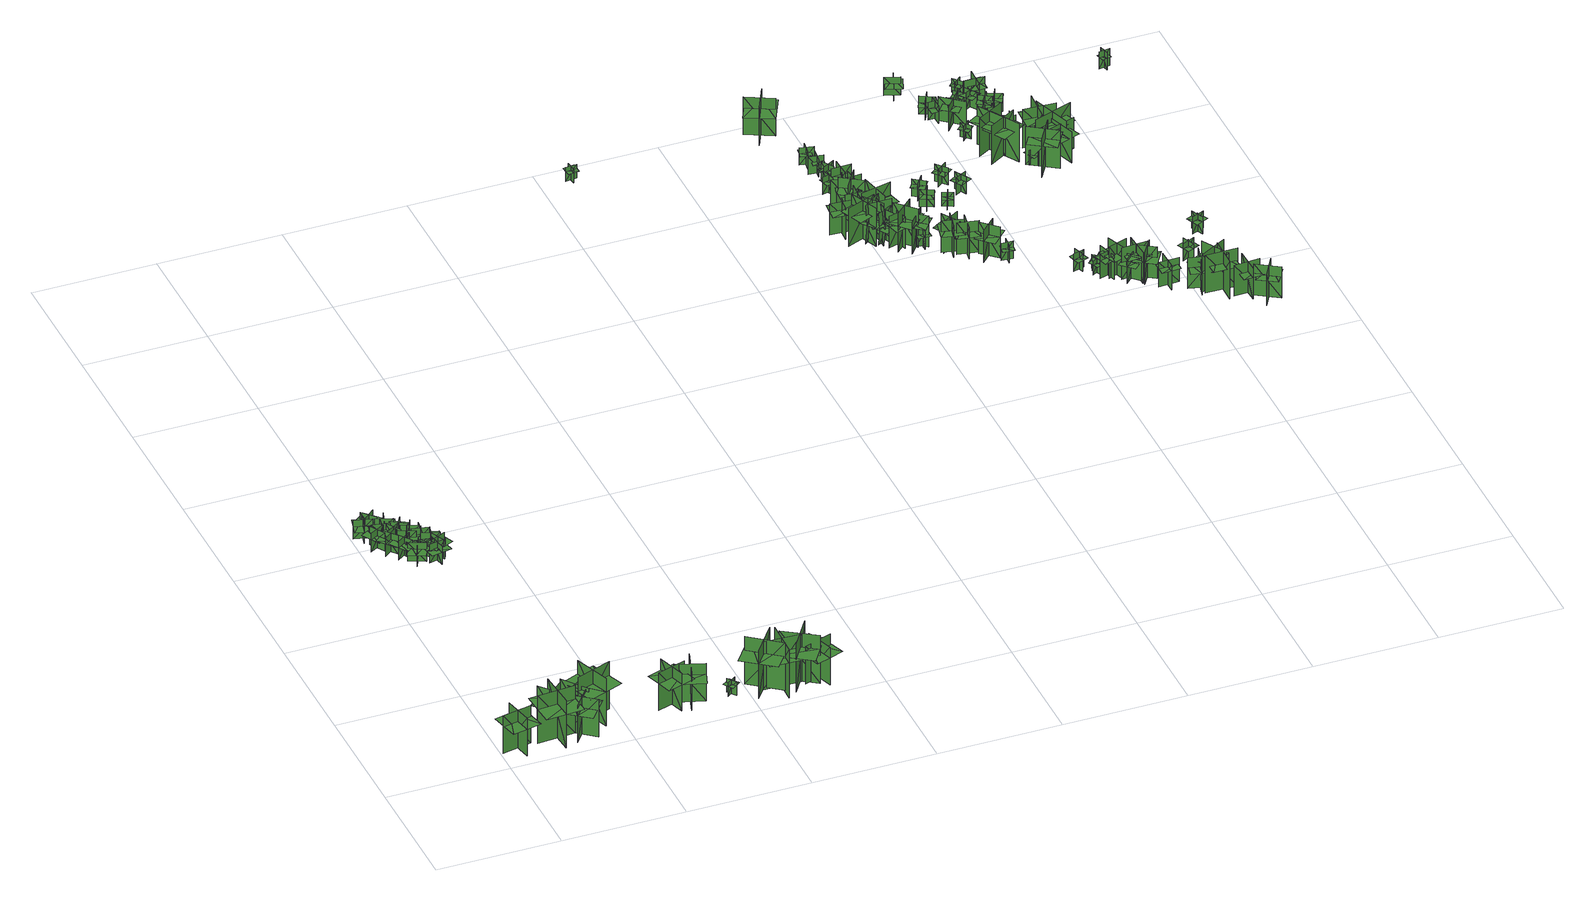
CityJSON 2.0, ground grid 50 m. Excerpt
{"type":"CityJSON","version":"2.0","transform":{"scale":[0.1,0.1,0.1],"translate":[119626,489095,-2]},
"CityObjects":{
"tree1":{"type":"SolitaryVegetationObject","geometry":[{"type":"MultiSurface","lod":"1","boundaries":[[[0,1,2]],[[0,2,3]],[[4,5,6]],[[4,6,7]],[[8,9,10]],[[8,10,11]],[[8,11,12]],[[8,12,13]]]}]},
"tree2":{"type":"SolitaryVegetationObject","geometry":[{"type":"MultiSurface","lod":"1","boundaries":[[[14,15,16]],[[14,16,17]],[[18,19,20]],[[18,20,21]],[[22,23,24]],[[22,24,25]],[[22,25,26]],[[22,26,27]]]}]},
"tree3":{"type":"SolitaryVegetationObject","geometry":[{"type":"MultiSurface","lod":"1","boundaries":[[[28,29,30]],[[28,30,31]],[[32,33,34]],[[32,34,35]],[[36,37,38]],[[36,38,39]],[[36,39,40]],[[36,40,41]]]}]},
"tree4":{"type":"SolitaryVegetationObject","geometry":[{"type":"MultiSurface","lod":"1","boundaries":[[[42,43,44]],[[42,44,45]],[[46,47,48]],[[46,48,49]],[[50,51,52]],[[50,52,53]],[[50,53,54]],[[50,54,55]]]}]},
"tree5":{"type":"SolitaryVegetationObject","geometry":[{"type":"MultiSurface","lod":"1","boundaries":[[[56,57,58]],[[56,58,59]],[[60,61,62]],[[60,62,63]],[[64,65,66]],[[64,66,67]],[[64,67,68]],[[64,68,69]]]}]},
"tree6":{"type":"SolitaryVegetationObject","geometry":[{"type":"MultiSurface","lod":"1","boundaries":[[[70,71,72]],[[70,72,73]],[[74,75,76]],[[74,76,77]],[[78,79,80]],[[78,80,81]],[[78,81,82]],[[78,82,83]]]}]},
"tree7":{"type":"SolitaryVegetationObject","geometry":[{"type":"MultiSurface","lod":"1","boundaries":[[[84,85,86]],[[84,86,87]],[[88,89,90]],[[88,90,91]],[[92,93,94]],[[92,94,95]],[[92,95,96]],[[92,96,97]]]}]},
"tree8":{"type":"SolitaryVegetationObject","geometry":[{"type":"MultiSurface","lod":"1","boundaries":[[[98,99,100]],[[98,100,101]],[[102,103,104]],[[102,104,105]],[[106,107,108]],[[106,108,109]],[[106,109,110]],[[106,110,111]]]}]},
"tree9":{"type":"SolitaryVegetationObject","geometry":[{"type":"MultiSurface","lod":"1","boundaries":[[[112,113,114]],[[112,114,115]],[[116,117,118]],[[116,118,119]],[[120,121,122]],[[120,122,123]],[[120,123,124]],[[120,124,125]]]}]},
"tree10":{"type":"SolitaryVegetationObject","geometry":[{"type":"MultiSurface","lod":"1","boundaries":[[[126,127,128]],[[126,128,129]],[[130,131,132]],[[130,132,133]],[[134,135,136]],[[134,136,137]],[[134,137,138]],[[134,138,139]]]}]},
"tree11":{"type":"SolitaryVegetationObject","geometry":[{"type":"MultiSurface","lod":"1","boundaries":[[[140,141,142]],[[140,142,143]],[[144,145,146]],[[144,146,147]],[[148,149,150]],[[148,150,151]],[[148,151,152]],[[148,152,153]]]}]},
"tree12":{"type":"SolitaryVegetationObject","geometry":[{"type":"MultiSurface","lod":"1","boundaries":[[[154,155,156]],[[154,156,157]],[[158,159,160]],[[158,160,161]],[[162,163,164]],[[162,164,165]],[[162,165,166]],[[162,166,167]]]}]},
"tree13":{"type":"SolitaryVegetationObject","geometry":[{"type":"MultiSurface","lod":"1","boundaries":[[[168,169,170]],[[168,170,171]],[[172,173,174]],[[172,174,175]],[[176,177,178]],[[176,178,179]],[[176,179,180]],[[176,180,181]]]}]},
"tree14":{"type":"SolitaryVegetationObject","geometry":[{"type":"MultiSurface","lod":"1","boundaries":[[[182,183,184]],[[182,184,185]],[[186,187,188]],[[186,188,189]],[[190,191,192]],[[190,192,193]],[[190,193,194]],[[190,194,195]]]}]},
"tree15":{"type":"SolitaryVegetationObject","geometry":[{"type":"MultiSurface","lod":"1","boundaries":[[[196,197,198]],[[196,198,199]],[[200,201,202]],[[200,202,203]],[[204,205,206]],[[204,206,207]],[[204,207,208]],[[204,208,209]]]}]},
"tree16":{"type":"SolitaryVegetationObject","geometry":[{"type":"MultiSurface","lod":"1","boundaries":[[[210,211,212]],[[210,212,213]],[[214,215,216]],[[214,216,217]],[[218,219,220]],[[218,220,221]],[[218,221,222]],[[218,222,223]]]}]},
"tree17":{"type":"SolitaryVegetationObject","geometry":[{"type":"MultiSurface","lod":"1","boundaries":[[[224,225,226]],[[224,226,227]],[[228,229,230]],[[228,230,231]],[[232,233,234]],[[232,234,235]],[[232,235,236]],[[232,236,237]]]}]},
"tree18":{"type":"SolitaryVegetationObject","geometry":[{"type":"MultiSurface","lod":"1","boundaries":[[[238,239,240]],[[238,240,241]],[[242,243,244]],[[242,244,245]],[[246,247,248]],[[246,248,249]],[[246,249,250]],[[246,250,251]]]}]},
"tree19":{"type":"SolitaryVegetationObject","geometry":[{"type":"MultiSurface","lod":"1","boundaries":[[[252,253,254]],[[252,254,255]],[[256,257,258]],[[256,258,259]],[[260,261,262]],[[260,262,263]],[[260,263,264]],[[260,264,265]]]}]},
"tree20":{"type":"SolitaryVegetationObject","geometry":[{"type":"MultiSurface","lod":"1","boundaries":[[[266,267,268]],[[266,268,269]],[[270,271,272]],[[270,272,273]],[[274,275,276]],[[274,276,277]],[[274,277,278]],[[274,278,279]]]}]},
"tree21":{"type":"SolitaryVegetationObject","geometry":[{"type":"MultiSurface","lod":"1","boundaries":[[[280,281,282]],[[280,282,283]],[[284,285,286]],[[284,286,287]],[[288,289,290]],[[288,290,291]],[[288,291,292]],[[288,292,293]]]}]},
"tree22":{"type":"SolitaryVegetationObject","geometry":[{"type":"MultiSurface","lod":"1","boundaries":[[[294,295,296]],[[294,296,297]],[[298,299,300]],[[298,300,301]],[[302,303,304]],[[302,304,305]],[[302,305,306]],[[302,306,307]]]}]},
"tree23":{"type":"SolitaryVegetationObject","geometry":[{"type":"MultiSurface","lod":"1","boundaries":[[[308,309,310]],[[308,310,311]],[[312,313,314]],[[312,314,315]],[[316,317,318]],[[316,318,319]],[[316,319,320]],[[316,320,321]]]}]},
"tree24":{"type":"SolitaryVegetationObject","geometry":[{"type":"MultiSurface","lod":"1","boundaries":[[[322,323,324]],[[322,324,325]],[[326,327,328]],[[326,328,329]],[[330,331,332]],[[330,332,333]],[[330,333,334]],[[330,334,335]]]}]},
"tree25":{"type":"SolitaryVegetationObject","geometry":[{"type":"MultiSurface","lod":"1","boundaries":[[[336,337,338]],[[336,338,339]],[[340,341,342]],[[340,342,343]],[[344,345,346]],[[344,346,347]],[[344,347,348]],[[344,348,349]]]}]},
"tree26":{"type":"SolitaryVegetationObject","geometry":[{"type":"MultiSurface","lod":"1","boundaries":[[[350,351,352]],[[350,352,353]],[[354,355,356]],[[354,356,357]],[[358,359,360]],[[358,360,361]],[[358,361,362]],[[358,362,363]]]}]},
"tree27":{"type":"SolitaryVegetationObject","geometry":[{"type":"MultiSurface","lod":"1","boundaries":[[[364,365,366]],[[364,366,367]],[[368,369,370]],[[368,370,371]],[[372,373,374]],[[372,374,375]],[[372,375,376]],[[372,376,377]]]}]},
"tree28":{"type":"SolitaryVegetationObject","geometry":[{"type":"MultiSurface","lod":"1","boundaries":[[[378,379,380]],[[378,380,381]],[[382,383,384]],[[382,384,385]],[[386,387,388]],[[386,388,389]],[[386,389,390]],[[386,390,391]]]}]},
"tree29":{"type":"SolitaryVegetationObject","geometry":[{"type":"MultiSurface","lod":"1","boundaries":[[[392,393,394]],[[392,394,395]],[[396,397,398]],[[396,398,399]],[[400,401,402]],[[400,402,403]],[[400,403,404]],[[400,404,405]]]}]},
"tree30":{"type":"SolitaryVegetationObject","geometry":[{"type":"MultiSurface","lod":"1","boundaries":[[[406,407,408]],[[406,408,409]],[[410,411,412]],[[410,412,413]],[[414,415,416]],[[414,416,417]],[[414,417,418]],[[414,418,419]]]}]},
"tree31":{"type":"SolitaryVegetationObject","geometry":[{"type":"MultiSurface","lod":"1","boundaries":[[[420,421,422]],[[420,422,423]],[[424,425,426]],[[424,426,427]],[[428,429,430]],[[428,430,431]],[[428,431,432]],[[428,432,433]]]}]},
"tree32":{"type":"SolitaryVegetationObject","geometry":[{"type":"MultiSurface","lod":"1","boundaries":[[[434,435,436]],[[434,436,437]],[[438,439,440]],[[438,440,441]],[[442,443,444]],[[442,444,445]],[[442,446,447]],[[442,447,443]]]}]},
"tree33":{"type":"SolitaryVegetationObject","geometry":[{"type":"MultiSurface","lod":"1","boundaries":[[[448,449,450]],[[448,450,451]],[[452,453,454]],[[452,454,455]],[[456,457,458]],[[456,458,459]],[[456,460,461]],[[456,461,457]]]}]},
"tree34":{"type":"SolitaryVegetationObject","geometry":[{"type":"MultiSurface","lod":"1","boundaries":[[[462,463,464]],[[462,464,465]],[[466,467,468]],[[466,468,469]],[[470,471,472]],[[470,472,473]],[[470,474,475]],[[470,475,471]]]}]},
"tree35":{"type":"SolitaryVegetationObject","geometry":[{"type":"MultiSurface","lod":"1","boundaries":[[[476,477,478]],[[476,478,479]],[[480,481,482]],[[480,482,483]],[[484,485,481]],[[484,481,480]],[[486,487,477]],[[486,477,476]],[[476,477,488]],[[476,488,489]],[[476,490,491]],[[476,491,477]]]}]},
"tree36":{"type":"SolitaryVegetationObject","geometry":[{"type":"MultiSurface","lod":"1","boundaries":[[[492,493,494]],[[492,494,495]],[[496,497,498]],[[496,498,499]],[[500,501,497]],[[500,497,496]],[[502,503,493]],[[502,493,492]],[[492,493,504]],[[492,504,505]],[[492,506,507]],[[492,507,493]]]}]},
"tree37":{"type":"SolitaryVegetationObject","geometry":[{"type":"MultiSurface","lod":"1","boundaries":[[[508,509,510]],[[508,510,511]],[[512,513,514]],[[512,514,515]],[[516,517,513]],[[516,513,512]],[[518,519,509]],[[518,509,508]],[[508,509,520]],[[508,520,521]],[[508,522,523]],[[508,523,509]]]}]},
"tree38":{"type":"SolitaryVegetationObject","geometry":[{"type":"MultiSurface","lod":"1","boundaries":[[[524,525,526]],[[524,526,527]],[[528,529,530]],[[528,530,531]],[[532,533,534]],[[532,534,535]],[[532,535,536]],[[532,536,537]]]}]},
"tree39":{"type":"SolitaryVegetationObject","geometry":[{"type":"MultiSurface","lod":"1","boundaries":[[[538,539,540]],[[538,540,541]],[[542,543,544]],[[542,544,545]],[[546,547,548]],[[546,548,549]],[[546,550,551]],[[546,551,547]]]}]},
"tree40":{"type":"SolitaryVegetationObject","geometry":[{"type":"MultiSurface","lod":"1","boundaries":[[[552,553,554]],[[552,554,555]],[[556,557,558]],[[556,558,559]],[[560,561,562]],[[560,562,563]],[[560,563,564]],[[560,564,565]]]}]},
"tree41":{"type":"SolitaryVegetationObject","geometry":[{"type":"MultiSurface","lod":"1","boundaries":[[[566,567,568]],[[566,568,569]],[[570,571,572]],[[570,572,573]],[[574,575,576]],[[574,576,577]],[[574,577,578]],[[574,578,579]]]}]},
"tree42":{"type":"SolitaryVegetationObject","geometry":[{"type":"MultiSurface","lod":"1","boundaries":[[[580,581,582]],[[580,582,583]],[[584,585,586]],[[584,586,587]],[[588,589,590]],[[588,590,591]],[[588,591,592]],[[588,592,593]]]}]},
"tree43":{"type":"SolitaryVegetationObject","geometry":[{"type":"MultiSurface","lod":"1","boundaries":[[[594,595,596]],[[594,596,597]],[[598,599,600]],[[598,600,601]],[[602,603,604]],[[602,604,605]],[[602,606,607]],[[602,607,603]]]}]},
"tree44":{"type":"SolitaryVegetationObject","geometry":[{"type":"MultiSurface","lod":"1","boundaries":[[[608,609,610]],[[608,610,611]],[[612,613,614]],[[612,614,615]],[[616,617,618]],[[616,618,619]],[[616,617,620]],[[616,620,621]]]}]},
"tree45":{"type":"SolitaryVegetationObject","geometry":[{"type":"MultiSurface","lod":"1","boundaries":[[[622,623,624]],[[622,624,625]],[[626,627,628]],[[626,628,629]],[[630,631,632]],[[630,632,633]],[[630,634,635]],[[630,635,631]]]}]},
"tree46":{"type":"SolitaryVegetationObject","geometry":[{"type":"MultiSurface","lod":"1","boundaries":[[[636,637,638]],[[636,638,639]],[[640,641,642]],[[640,642,643]],[[644,645,646]],[[644,646,647]],[[644,647,648]],[[644,648,649]]]}]},
"tree47":{"type":"SolitaryVegetationObject","geometry":[{"type":"MultiSurface","lod":"1","boundaries":[[[650,651,652]],[[650,652,653]],[[654,655,656]],[[654,656,657]],[[658,659,660]],[[658,660,661]],[[658,662,663]],[[658,663,659]]]}]},
"tree48":{"type":"SolitaryVegetationObject","geometry":[{"type":"MultiSurface","lod":"1","boundaries":[[[664,665,666]],[[664,666,667]],[[668,669,670]],[[668,670,671]],[[672,673,674]],[[672,674,675]],[[672,675,676]],[[672,676,677]]]}]},
"tree49":{"type":"SolitaryVegetationObject","geometry":[{"type":"MultiSurface","lod":"1","boundaries":[[[678,679,680]],[[678,680,681]],[[682,683,684]],[[682,684,685]],[[686,687,688]],[[686,688,689]],[[686,689,690]],[[686,690,691]]]}]},
"tree50":{"type":"SolitaryVegetationObject","geometry":[{"type":"MultiSurface","lod":"1","boundaries":[[[692,693,694]],[[692,694,695]],[[696,697,698]],[[696,698,699]],[[700,701,702]],[[700,702,703]],[[700,703,704]],[[700,704,705]]]}]},
"tree51":{"type":"SolitaryVegetationObject","geometry":[{"type":"MultiSurface","lod":"1","boundaries":[[[706,707,708]],[[706,708,709]],[[710,711,712]],[[710,712,713]],[[714,715,716]],[[714,716,717]],[[714,717,718]],[[714,718,719]]]}]},
"tree52":{"type":"SolitaryVegetationObject","geometry":[{"type":"MultiSurface","lod":"1","boundaries":[[[720,721,722]],[[720,722,723]],[[724,725,726]],[[724,726,727]],[[728,729,730]],[[728,730,731]],[[728,731,732]],[[728,732,733]]]}]},
"tree53":{"type":"SolitaryVegetationObject","geometry":[{"type":"MultiSurface","lod":"1","boundaries":[[[734,735,736]],[[734,736,737]],[[738,739,740]],[[738,740,741]],[[742,743,744]],[[742,744,745]],[[742,746,747]],[[742,747,743]]]}]},
"tree54":{"type":"SolitaryVegetationObject","geometry":[{"type":"MultiSurface","lod":"1","boundaries":[[[748,749,750]],[[748,750,751]],[[752,753,754]],[[752,754,755]],[[756,757,758]],[[756,758,759]],[[756,759,760]],[[756,760,761]]]}]},
"tree55":{"type":"SolitaryVegetationObject","geometry":[{"type":"MultiSurface","lod":"1","boundaries":[[[762,763,764]],[[762,764,765]],[[766,767,768]],[[766,768,769]],[[770,771,772]],[[770,772,773]],[[770,773,774]],[[770,774,775]]]}]},
"tree56":{"type":"SolitaryVegetationObject","geometry":[{"type":"MultiSurface","lod":"1","boundaries":[[[776,777,778]],[[776,778,779]],[[780,781,782]],[[780,782,783]],[[784,785,786]],[[784,786,787]],[[784,788,789]],[[784,789,785]]]}]},
"tree57":{"type":"SolitaryVegetationObject","geometry":[{"type":"MultiSurface","lod":"1","boundaries":[[[790,791,792]],[[790,792,793]],[[794,795,796]],[[794,796,797]],[[798,799,800]],[[798,800,801]],[[798,802,803]],[[798,803,799]]]}]},
"tree58":{"type":"SolitaryVegetationObject","geometry":[{"type":"MultiSurface","lod":"1","boundaries":[[[804,805,806]],[[804,806,807]],[[808,809,810]],[[808,810,811]],[[812,813,814]],[[812,814,815]],[[812,816,817]],[[812,817,813]]]}]},
"tree59":{"type":"SolitaryVegetationObject","geometry":[{"type":"MultiSurface","lod":"1","boundaries":[[[818,819,820]],[[818,820,821]],[[822,823,824]],[[822,824,825]],[[826,827,828]],[[826,828,829]],[[826,830,831]],[[826,831,827]]]}]},
"tree60":{"type":"SolitaryVegetationObject","geometry":[{"type":"MultiSurface","lod":"1","boundaries":[[[832,833,834]],[[832,834,835]],[[836,837,838]],[[836,838,839]],[[840,841,842]],[[840,842,843]],[[840,843,844]],[[840,844,845]]]}]},
"tree61":{"type":"SolitaryVegetationObject","geometry":[{"type":"MultiSurface","lod":"1","boundaries":[[[846,847,848]],[[846,848,849]],[[850,851,852]],[[850,852,853]],[[854,855,856]],[[854,856,857]],[[854,858,859]],[[854,859,855]]]}]},
"tree62":{"type":"SolitaryVegetationObject","geometry":[{"type":"MultiSurface","lod":"1","boundaries":[[[860,861,862]],[[860,862,863]],[[864,865,866]],[[864,866,867]],[[868,869,870]],[[868,870,871]],[[868,871,872]],[[868,872,873]]]}]},
"tree63":{"type":"SolitaryVegetationObject","geometry":[{"type":"MultiSurface","lod":"1","boundaries":[[[874,875,876]],[[874,876,877]],[[878,879,880]],[[878,880,881]],[[882,883,884]],[[882,884,885]],[[882,885,886]],[[882,886,887]]]}]},
"tree64":{"type":"SolitaryVegetationObject","geometry":[{"type":"MultiSurface","lod":"1","boundaries":[[[888,889,890]],[[888,890,891]],[[892,893,894]],[[892,894,895]],[[896,897,898]],[[896,898,899]],[[896,899,900]],[[896,900,901]]]}]},
"tree65":{"type":"SolitaryVegetationObject","geometry":[{"type":"MultiSurface","lod":"1","boundaries":[[[902,903,904]],[[902,904,905]],[[906,907,908]],[[906,908,909]],[[910,911,912]],[[910,912,913]],[[910,913,914]],[[910,914,915]]]}]},
"tree66":{"type":"SolitaryVegetationObject","geometry":[{"type":"MultiSurface","lod":"1","boundaries":[[[916,917,918]],[[916,918,919]],[[920,921,922]],[[920,922,923]],[[924,925,926]],[[924,926,927]],[[924,928,929]],[[924,929,925]]]}]},
"tree67":{"type":"SolitaryVegetationObject","geometry":[{"type":"MultiSurface","lod":"1","boundaries":[[[930,931,932]],[[930,932,933]],[[934,935,936]],[[934,936,937]],[[938,939,940]],[[938,940,941]],[[938,941,942]],[[938,942,943]]]}]},
"tree68":{"type":"SolitaryVegetationObject","geometry":[{"type":"MultiSurface","lod":"1","boundaries":[[[944,945,946]],[[944,946,947]],[[948,949,950]],[[948,950,951]],[[952,953,954]],[[952,954,955]],[[952,955,956]],[[952,956,957]]]}]},
"tree69":{"type":"SolitaryVegetationObject","geometry":[{"type":"MultiSurface","lod":"1","boundaries":[[[958,959,960]],[[958,960,961]],[[962,963,964]],[[962,964,965]],[[966,967,968]],[[966,968,969]],[[966,970,971]],[[966,971,967]]]}]},
"tree70":{"type":"SolitaryVegetationObject","geometry":[{"type":"MultiSurface","lod":"1","boundaries":[[[972,973,974]],[[972,974,975]],[[976,977,978]],[[976,978,979]],[[980,981,982]],[[980,982,983]],[[980,984,985]],[[980,985,981]]]}]},
"tree71":{"type":"SolitaryVegetationObject","geometry":[{"type":"MultiSurface","lod":"1","boundaries":[[[986,987,988]],[[986,988,989]],[[990,991,992]],[[990,992,993]],[[994,995,996]],[[994,996,997]],[[994,997,998]],[[994,998,999]]]}]},
"tree72":{"type":"SolitaryVegetationObject","geometry":[{"type":"MultiSurface","lod":"1","boundaries":[[[1000,1001,1002]],[[1000,1002,1003]],[[1004,1005,1006]],[[1004,1006,1007]],[[1008,1009,1010]],[[1008,1010,1011]],[[1008,1012,1013]],[[1008,1013,1009]]]}]},
"tree73":{"type":"SolitaryVegetationObject","geometry":[{"type":"MultiSurface","lod":"1","boundaries":[[[1014,1015,1016]],[[1014,1016,1017]],[[1018,1019,1020]],[[1018,1020,1021]],[[1022,1023,1024]],[[1022,1024,1025]],[[1022,1025,1026]],[[1022,1026,1027]]]}]},
"tree74":{"type":"SolitaryVegetationObject","geometry":[{"type":"MultiSurface","lod":"1","boundaries":[[[1028,1029,1030]],[[1028,1030,1031]],[[1032,1033,1034]],[[1032,1034,1035]],[[1036,1037,1038]],[[1036,1038,1039]],[[1036,1040,1041]],[[1036,1041,1037]]]}]},
"tree75":{"type":"SolitaryVegetationObject","geometry":[{"type":"MultiSurface","lod":"1","boundaries":[[[1042,1043,1044]],[[1042,1044,1045]],[[1046,1047,1048]],[[1046,1048,1049]],[[1050,1051,1052]],[[1050,1052,1053]],[[1050,1053,1054]],[[1050,1054,1055]]]}]},
"tree76":{"type":"SolitaryVegetationObject","geometry":[{"type":"MultiSurface","lod":"1","boundaries":[[[1056,1057,1058]],[[1056,1058,1059]],[[1060,1061,1062]],[[1060,1062,1063]],[[1064,1065,1066]],[[1064,1066,1067]],[[1064,1067,1068]],[[1064,1068,1069]]]}]},
"tree77":{"type":"SolitaryVegetationObject","geometry":[{"type":"MultiSurface","lod":"1","boundaries":[[[1070,1071,1072]],[[1070,1072,1073]],[[1074,1075,1076]],[[1074,1076,1077]],[[1078,1079,1080]],[[1078,1080,1081]],[[1078,1081,1082]],[[1078,1082,1083]]]}]},
"tree78":{"type":"SolitaryVegetationObject","geometry":[{"type":"MultiSurface","lod":"1","boundaries":[[[1084,1085,1086]],[[1084,1086,1087]],[[1088,1089,1090]],[[1088,1090,1091]],[[1092,1093,1094]],[[1092,1094,1095]],[[1092,1096,1097]],[[1092,1097,1093]]]}]},
"tree79":{"type":"SolitaryVegetationObject","geometry":[{"type":"MultiSurface","lod":"1","boundaries":[[[1098,1099,1100]],[[1098,1100,1101]],[[1102,1103,1104]],[[1102,1104,1105]],[[1106,1107,1108]],[[1106,1108,1109]],[[1106,1109,1110]],[[1106,1110,1111]]]}]},
"tree80":{"type":"SolitaryVegetationObject","geometry":[{"type":"MultiSurface","lod":"1","boundaries":[[[1112,1113,1114]],[[1112,1114,1115]],[[1116,1117,1118]],[[1116,1118,1119]],[[1120,1121,1122]],[[1120,1122,1123]],[[1120,1123,1124]],[[1120,1124,1125]]]}]},
"tree81":{"type":"SolitaryVegetationObject","geometry":[{"type":"MultiSurface","lod":"1","boundaries":[[[1126,1127,1128]],[[1126,1128,1129]],[[1130,1131,1132]],[[1130,1132,1133]],[[1134,1135,1136]],[[1134,1136,1137]],[[1134,1138,1139]],[[1134,1139,1135]]]}]},
"tree82":{"type":"SolitaryVegetationObject","geometry":[{"type":"MultiSurface","lod":"1","boundaries":[[[1140,1141,1142]],[[1140,1142,1143]],[[1144,1145,1146]],[[1144,1146,1147]],[[1148,1149,1150]],[[1148,1150,1151]],[[1148,1152,1153]],[[1148,1153,1149]]]}]},
"tree83":{"type":"SolitaryVegetationObject","geometry":[{"type":"MultiSurface","lod":"1","boundaries":[[[1154,1155,1156]],[[1154,1156,1157]],[[1158,1159,1160]],[[1158,1160,1161]],[[1162,1163,1164]],[[1162,1164,1165]],[[1162,1165,1166]],[[1162,1166,1167]]]}]},
"tree84":{"type":"SolitaryVegetationObject","geometry":[{"type":"MultiSurface","lod":"1","boundaries":[[[1168,1169,1170]],[[1168,1170,1171]],[[1172,1173,1174]],[[1172,1174,1175]],[[1176,1177,1178]],[[1176,1178,1179]],[[1176,1179,1180]],[[1176,1180,1181]]]}]},
"tree85":{"type":"SolitaryVegetationObject","geometry":[{"type":"MultiSurface","lod":"1","boundaries":[[[1182,1183,1184]],[[1182,1184,1185]],[[1186,1187,1188]],[[1186,1188,1189]],[[1190,1191,1192]],[[1190,1192,1193]],[[1190,1193,1194]],[[1190,1194,1195]]]}]},
"tree86":{"type":"SolitaryVegetationObject","geometry":[{"type":"MultiSurface","lod":"1","boundaries":[[[1196,1197,1198]],[[1196,1198,1199]],[[1200,1201,1202]],[[1200,1202,1203]],[[1204,1205,1206]],[[1204,1206,1207]],[[1204,1207,1208]],[[1204,1208,1209]]]}]},
"tree87":{"type":"SolitaryVegetationObject","geometry":[{"type":"MultiSurface","lod":"1","boundaries":[[[1210,1211,1212]],[[1210,1212,1213]],[[1214,1215,1216]],[[1214,1216,1217]],[[1218,1219,1220]],[[1218,1220,1221]],[[1218,1222,1223]],[[1218,1223,1219]]]}]},
"tree88":{"type":"SolitaryVegetationObject","geometry":[{"type":"MultiSurface","lod":"1","boundaries":[[[1224,1225,1226]],[[1224,1226,1227]],[[1228,1229,1230]],[[1228,1230,1231]],[[1232,1233,1234]],[[1232,1234,1235]],[[1232,1235,1236]],[[1232,1236,1237]]]}]},
"tree89":{"type":"SolitaryVegetationObject","geometry":[{"type":"MultiSurface","lod":"1","boundaries":[[[1238,1239,1240]],[[1238,1240,1241]],[[1242,1243,1244]],[[1242,1244,1245]],[[1246,1247,1248]],[[1246,1248,1249]],[[1246,1249,1250]],[[1246,1250,1251]]]}]},
"tree90":{"type":"SolitaryVegetationObject","geometry":[{"type":"MultiSurface","lod":"1","boundaries":[[[1252,1253,1254]],[[1252,1254,1255]],[[1256,1257,1258]],[[1256,1258,1259]],[[1260,1261,1262]],[[1260,1262,1263]],[[1260,1263,1264]],[[1260,1264,1265]]]}]},
"tree91":{"type":"SolitaryVegetationObject","geometry":[{"type":"MultiSurface","lod":"1","boundaries":[[[1266,1267,1268]],[[1266,1268,1269]],[[1270,1271,1272]],[[1270,1272,1273]],[[1274,1275,1276]],[[1274,1276,1277]],[[1274,1277,1278]],[[1274,1278,1279]]]}]},
"tree92":{"type":"SolitaryVegetationObject","geometry":[{"type":"MultiSurface","lod":"1","boundaries":[[[1280,1281,1282]],[[1280,1282,1283]],[[1284,1285,1286]],[[1284,1286,1287]],[[1288,1289,1290]],[[1288,1290,1291]],[[1288,1291,1292]],[[1288,1292,1293]]]}]},
"tree93":{"type":"SolitaryVegetationObject","geometry":[{"type":"MultiSurface","lod":"1","boundaries":[[[1294,1295,1296]],[[1294,1296,1297]],[[1298,1299,1300]],[[1298,1300,1301]],[[1302,1303,1304]],[[1302,1304,1305]],[[1302,1305,1306]],[[1302,1306,1307]]]}]},
"tree94":{"type":"SolitaryVegetationObject","geometry":[{"type":"MultiSurface","lod":"1","boundaries":[[[1308,1309,1310]],[[1308,1310,1311]],[[1312,1313,1314]],[[1312,1314,1315]],[[1316,1317,1318]],[[1316,1318,1319]],[[1316,1319,1320]],[[1316,1320,1321]]]}]},
"tree95":{"type":"SolitaryVegetationObject","geometry":[{"type":"MultiSurface","lod":"1","boundaries":[[[1322,1323,1324]],[[1322,1324,1325]],[[1326,1327,1328]],[[1326,1328,1329]],[[1330,1331,1332]],[[1330,1332,1333]],[[1330,1334,1335]],[[1330,1335,1331]]]}]},
"tree96":{"type":"SolitaryVegetationObject","geometry":[{"type":"MultiSurface","lod":"1","boundaries":[[[1336,1337,1338]],[[1336,1338,1339]],[[1340,1341,1342]],[[1340,1342,1343]],[[1344,1345,1346]],[[1344,1346,1347]],[[1344,1347,1348]],[[1344,1348,1349]]]}]},
"tree97":{"type":"SolitaryVegetationObject","geometry":[{"type":"MultiSurface","lod":"1","boundaries":[[[1350,1351,1352]],[[1350,1352,1353]],[[1354,1355,1356]],[[1354,1356,1357]],[[1358,1359,1360]],[[1358,1360,1361]],[[1358,1361,1362]],[[1358,1362,1363]]]}]},
"tree98":{"type":"SolitaryVegetationObject","geometry":[{"type":"MultiSurface","lod":"1","boundaries":[[[1364,1365,1366]],[[1364,1366,1367]],[[1368,1369,1370]],[[1368,1370,1371]],[[1372,1373,1374]],[[1372,1374,1375]],[[1372,1376,1377]],[[1372,1377,1373]]]}]},
"tree99":{"type":"SolitaryVegetationObject","geometry":[{"type":"MultiSurface","lod":"1","boundaries":[[[1378,1379,1380]],[[1378,1380,1381]],[[1382,1383,1384]],[[1382,1384,1385]],[[1386,1387,1388]],[[1386,1388,1389]],[[1386,1389,1390]],[[1386,1390,1391]]]}]},
"tree100":{"type":"SolitaryVegetationObject","geometry":[{"type":"MultiSurface","lod":"1","boundaries":[[[1392,1393,1394]],[[1392,1394,1395]],[[1396,1397,1398]],[[1396,1398,1399]],[[1400,1401,1402]],[[1400,1402,1403]],[[1400,1403,1404]],[[1400,1404,1405]]]}]},
"tree101":{"type":"SolitaryVegetationObject","geometry":[{"type":"MultiSurface","lod":"1","boundaries":[[[1406,1407,1408]],[[1406,1408,1409]],[[1410,1411,1412]],[[1410,1412,1413]],[[1414,1415,1416]],[[1414,1416,1417]],[[1414,1417,1418]],[[1414,1418,1419]]]}]},
"tree102":{"type":"SolitaryVegetationObject","geometry":[{"type":"MultiSurface","lod":"1","boundaries":[[[1420,1421,1422]],[[1420,1422,1423]],[[1424,1425,1426]],[[1424,1426,1427]],[[1428,1429,1430]],[[1428,1430,1431]],[[1428,1431,1432]],[[1428,1432,1433]]]}]},
"tree103":{"type":"SolitaryVegetationObject","geometry":[{"type":"MultiSurface","lod":"1","boundaries":[[[1434,1435,1436]],[[1434,1436,1437]],[[1438,1439,1440]],[[1438,1440,1441]],[[1442,1443,1444]],[[1442,1444,1445]],[[1442,1445,1446]],[[1442,1446,1447]]]}]}
},
"vertices":[
[130,123,4],[11,98,4],[11,98,173],[130,123,173],[62,168,4],[87,49,4],[87,49,173],[62,168,173],[62,168,125],[2,155,125],[28,36,125],[87,49,125],[147,62,125],[122,181,125],
[239,42,5],[228,196,5],[228,196,220],[239,42,220],[307,120,5],[152,108,5],[152,108,220],[307,120,220],[307,120,160],[301,197,160],[147,185,160],[152,108,160],[158,31,160],[313,43,160],
[277,128,13],[196,219,13],[196,219,182],[277,128,182],[282,209,13],[191,128,13],[191,128,182],[282,209,182],[282,209,134],[242,255,134],[151,174,134],[191,128,134],[232,83,134],[323,164,134],
[282,138,5],[378,63,5],[378,63,174],[282,138,174],[291,58,5],[367,153,5],[367,153,174],[291,58,174],[291,58,126],[339,20,126],[414,115,126],[367,153,126],[319,191,126],[243,96,126],
[284,139,16],[380,214,16],[380,214,185],[284,139,185],[365,129,16],[289,224,16],[289,224,185],[365,129,185],[365,129,138],[413,167,138],[337,262,138],[289,224,138],[241,186,138],[317,91,138],
[331,149,14],[476,203,14],[476,203,230],[331,149,230],[425,105,14],[370,250,14],[370,250,230],[425,105,230],[425,105,169],[497,133,169],[443,278,169],[370,250,169],[298,223,169],[352,78,169],
[14,1588,2],[14,1588,85],[83,1570,85],[83,1570,2],[56,1612,2],[56,1612,85],[39,1545,85],[39,1545,2],[58,1622,58],[24,1631,58],[2,1548,58],[37,1539,58],[72,1530,58],[93,1613,58],
[43,1484,3],[43,1484,86],[105,1520,86],[105,1520,3],[56,1530,3],[56,1530,86],[91,1471,86],[91,1471,3],[51,1540,59],[20,1522,59],[63,1448,59],[94,1465,59],[125,1483,59],[82,1557,59],
[137,1480,4],[137,1480,87],[81,1435,87],[81,1435,4],[131,1433,4],[131,1433,87],[87,1486,87],[87,1486,4],[138,1424,60],[165,1447,60],[111,1513,60],[84,1491,60],[56,1468,60],[110,1402,60],
[107,1561,4],[107,1561,86],[94,1491,86],[94,1491,4],[133,1521,4],[133,1521,86],[66,1534,86],[66,1534,4],[144,1519,59],[150,1554,59],[66,1570,59],[60,1535,59],[53,1500,59],[137,1484,59],
[105,1625,3],[105,1625,86],[53,1576,86],[53,1576,3],[102,1577,3],[102,1577,86],[56,1627,86],[56,1627,3],[109,1569,59],[136,1593,59],[78,1656,59],[51,1632,59],[25,1608,59],[83,1545,59],
[117,1396,5],[117,1396,88],[176,1436,88],[176,1436,5],[127,1443,5],[127,1443,88],[166,1386,88],[166,1386,5],[121,1452,61],[92,1432,61],[140,1361,61],[169,1381,61],[199,1401,61],[151,1472,61],
[164,1513,4],[164,1513,87],[105,1474,87],[105,1474,4],[153,1466,4],[153,1466,87],[116,1524,87],[116,1524,4],[159,1457,60],[189,1476,60],[143,1548,60],[113,1529,60],[83,1510,60],[129,1438,60],
[110,1523,3],[110,1523,86],[134,1590,86],[134,1590,3],[90,1567,3],[90,1567,86],[155,1544,86],[155,1544,3],[80,1571,59],[68,1537,59],[148,1508,59],[160,1542,59],[173,1575,59],[92,1604,59],
[210,1349,4],[210,1349,87],[146,1380,87],[146,1380,4],[165,1334,4],[165,1334,87],[194,1396,87],[194,1396,4],[160,1325,60],[192,1309,60],[229,1386,60],[197,1402,60],[165,1417,60],[128,1340,60],
[138,1462,5],[138,1462,88],[203,1434,88],[203,1434,5],[183,1479,5],[183,1479,88],[156,1416,88],[156,1416,5],[187,1489,61],[154,1503,61],[120,1424,61],[153,1410,61],[186,1396,61],[220,1475,61],
[133,1531,4],[133,1531,87],[194,1494,87],[194,1494,4],[180,1542,4],[180,1542,87],[144,1483,87],[144,1483,4],[185,1551,60],[155,1569,60],[111,1496,60],[141,1477,60],[172,1459,60],[216,1532,60],
[178,1446,5],[178,1446,88],[207,1511,88],[207,1511,5],[162,1491,5],[162,1491,88],[225,1463,88],[225,1463,5],[152,1495,61],[138,1462,61],[216,1428,61],[230,1461,61],[245,1493,61],[166,1528,61],
[207,1404,7],[207,1404,69],[237,1360,69],[237,1360,7],[242,1397,7],[242,1397,69],[200,1368,69],[200,1368,7],[249,1401,49],[234,1423,49],[181,1387,49],[196,1365,49],[211,1343,49],[264,1379,49],
[255,1307,6],[255,1307,88],[242,1377,88],[242,1377,6],[216,1335,6],[216,1335,88],[283,1348,88],[283,1348,6],[205,1333,61],[212,1298,61],[296,1314,61],[289,1349,61],[283,1384,61],[199,1368,61],
[218,1412,6],[218,1412,89],[229,1482,89],[229,1482,6],[190,1452,6],[190,1452,89],[258,1440,89],[258,1440,6],[180,1453,62],[174,1418,62],[258,1404,62],[264,1439,62],[270,1474,62],[186,1489,62],
[213,1415,7],[213,1415,90],[281,1393,90],[281,1393,7],[256,1436,7],[256,1436,90],[236,1371,90],[236,1371,7],[260,1446,63],[226,1457,63],[200,1376,63],[234,1365,63],[268,1354,63],[294,1436,63],
[248,1402,7],[248,1402,90],[277,1337,90],[277,1337,7],[293,1384,7],[293,1384,90],[230,1356,90],[230,1356,7],[302,1388,63],[288,1421,63],[210,1386,63],[224,1353,63],[239,1321,63],[317,1356,63],
[723,96,10],[686,212,10],[686,212,179],[723,96,179],[761,168,10],[645,131,10],[645,131,179],[761,168,179],[761,168,132],[742,226,132],[626,189,132],[645,131,132],[663,73,132],[779,110,132],
[760,91,6],[797,207,6],[797,207,176],[760,91,176],[832,128,6],[717,165,6],[717,165,176],[832,128,176],[832,128,128],[851,186,128],[735,223,128],[717,165,128],[698,107,128],[814,70,128],
[922,149,10],[948,113,10],[948,113,71],[922,149,71],[917,120,10],[953,145,10],[953,145,71],[917,120,71],[917,120,54],[930,102,54],[966,127,54],[953,145,54],[940,163,54],[904,138,54],
[1002,165,13],[1125,71,13],[1125,71,228],[1002,165,228],[1015,62,13],[1109,185,13],[1109,185,228],[1015,62,228],[1015,62,168],[1077,15,168],[1171,138,168],[1109,185,168],[1047,232,168],[953,109,168],
[1129,186,6],[1125,31,6],[1125,31,222],[1129,186,222],[1054,115,6],[1209,111,6],[1209,111,222],[1054,115,222],[1054,115,161],[1052,38,161],[1207,34,161],[1209,111,161],[1211,189,161],[1056,193,161],
[1162,52,9],[1248,181,9],[1248,181,224],[1162,52,224],[1264,72,9],[1135,157,9],[1135,157,224],[1264,72,224],[1264,72,164],[1307,136,164],[1178,222,164],[1135,157,164],[1092,93,164],[1221,7,164],
[1326,123,13],[1211,82,13],[1211,82,182],[1326,123,182],[1253,158,13],[1293,43,13],[1293,43,182],[1253,158,182],[1253,158,135],[1195,138,135],[1236,23,135],[1293,43,135],[1351,64,135],[1310,178,135],
[1608,3416,28],[1613,3372,28],[1613,3372,90],[1608,3416,90],[1590,3394,28],[1634,3398,28],[1634,3398,90],[1590,3394,90],[1590,3394,73],[1592,3372,73],[1636,3376,73],[1634,3398,73],[1631,3420,73],[1587,3416,73],
[2469,2693,35],[2363,2700,35],[2363,2700,175],[2469,2693,175],[2413,2756,35],[2406,2650,35],[2406,2650,175],[2413,2756,175],[2460,2694,139],[2363,2700,139],[2360,2658,139],[2457,2652,139],[2462,2735,139],[2365,2742,139],
[2396,2597,41],[2516,2646,41],[2516,2646,213],[2396,2597,213],[2491,2558,41],[2442,2678,41],[2442,2678,213],[2491,2558,213],[2406,2601,168],[2516,2646,168],[2497,2693,168],[2387,2648,168],[2426,2553,168],[2536,2598,168],
[2474,2636,39],[2461,2682,39],[2461,2682,118],[2474,2636,118],[2491,2668,39],[2446,2655,39],[2446,2655,118],[2491,2668,118],[2491,2668,92],[2446,2655,92],[2453,2630,92],[2498,2643,92],[2484,2693,92],[2438,2680,92],
[2529,2578,126],[2472,2652,126],[2434,2622,126],[2491,2548,126],[2465,2585,126],[2538,2642,126],[2535,2647,212],[2461,2589,212],[2461,2589,40],[2535,2647,40],[2532,2581,40],[2475,2654,40],[2472,2652,212],[2529,2578,212],[2566,2607,126],[2509,2681,126],
[2570,2602,125],[2476,2601,125],[2477,2552,125],[2570,2554,125],[2526,2555,125],[2524,2648,125],[2518,2648,210],[2520,2555,210],[2520,2555,39],[2518,2648,39],[2569,2606,39],[2476,2604,39],[2476,2601,210],[2570,2602,210],[2569,2650,125],[2475,2648,125],
[2556,2548,110],[2518,2614,110],[2484,2594,110],[2522,2528,110],[2505,2561,110],[2571,2599,110],[2569,2603,180],[2503,2565,180],[2503,2565,40],[2569,2603,40],[2559,2549,40],[2521,2616,40],[2518,2614,180],[2556,2548,180],[2590,2567,110],[2552,2633,110],
[2493,2789,27],[2485,2685,27],[2485,2685,166],[2493,2789,166],[2442,2745,27],[2442,2745,166],[2547,2737,166],[2547,2737,27],[2442,2745,122],[2439,2702,122],[2522,2695,122],[2526,2739,122],[2529,2782,122],[2446,2789,122],
[2563,2591,40],[2587,2509,40],[2587,2509,182],[2563,2591,182],[2532,2534,40],[2614,2557,40],[2614,2557,182],[2532,2534,182],[2532,2534,136],[2614,2557,136],[2601,2602,136],[2519,2578,136],[2544,2489,136],[2626,2512,136],
[2460,2859,26],[2548,2802,26],[2548,2802,166],[2460,2859,166],[2474,2793,26],[2474,2793,166],[2531,2881,166],[2531,2881,26],[2474,2793,122],[2511,2770,122],[2556,2840,122],[2520,2863,122],[2483,2887,122],[2438,2817,122],
[2477,2846,27],[2501,2923,27],[2501,2923,135],[2477,2846,135],[2523,2870,27],[2523,2870,135],[2445,2894,135],[2445,2894,27],[2523,2870,101],[2533,2903,101],[2471,2922,101],[2461,2890,101],[2451,2857,101],[2513,2838,101],
[2439,2960,27],[2495,2975,27],[2495,2975,105],[2439,2960,105],[2472,2942,27],[2472,2942,105],[2456,2998,105],[2456,2998,27],[2472,2942,81],[2495,2948,81],[2483,2993,81],[2459,2986,81],[2436,2980,81],[2448,2935,81],
[2489,2762,26],[2553,2779,26],[2553,2779,136],[2489,2762,136],[2533,2737,26],[2516,2801,26],[2516,2801,136],[2533,2737,136],[2533,2737,100],[2516,2801,100],[2481,2792,100],[2498,2728,100],[2568,2746,100],[2552,2810,100],
[2484,2686,28],[2610,2713,28],[2610,2713,200],[2484,2686,200],[2558,2639,28],[2530,2765,28],[2530,2765,200],[2558,2639,200],[2485,2682,143],[2611,2709,143],[2597,2773,143],[2471,2745,143],[2622,2658,143],[2496,2631,143],
[2553,2497,39],[2629,2570,39],[2629,2570,213],[2553,2497,213],[2633,2496,39],[2561,2571,39],[2561,2571,213],[2633,2496,213],[2633,2496,156],[2561,2571,156],[2520,2532,156],[2592,2457,156],[2674,2535,156],[2602,2611,156],
[2629,2582,33],[2585,2582,33],[2585,2582,95],[2629,2582,95],[2609,2603,33],[2608,2559,33],[2608,2559,95],[2609,2603,95],[2609,2603,78],[2587,2603,78],[2586,2559,78],[2608,2559,78],[2630,2558,78],[2631,2603,78],
[2588,2551,38],[2672,2486,38],[2672,2486,179],[2588,2551,179],[2599,2468,38],[2665,2552,38],[2665,2552,179],[2599,2468,179],[2595,2546,142],[2672,2486,142],[2698,2519,142],[2621,2579,142],[2570,2512,142],[2646,2453,142],
[2421,3378,25],[2312,3431,25],[2312,3431,195],[2421,3378,195],[2395,3455,25],[2342,3345,25],[2342,3345,195],[2395,3455,195],[2395,3455,147],[2340,3481,147],[2287,3371,147],[2342,3345,147],[2397,3319,147],[2450,3428,147],
[2565,2889,27],[2484,2881,27],[2484,2881,135],[2565,2889,135],[2524,2922,27],[2524,2922,135],[2532,2841,135],[2532,2841,27],[2524,2922,101],[2490,2918,101],[2497,2854,101],[2531,2857,101],[2564,2860,101],[2558,2925,101],
[2468,3071,27],[2475,3129,27],[2475,3129,105],[2468,3071,105],[2497,3094,27],[2497,3094,105],[2439,3101,105],[2439,3101,27],[2497,3094,80],[2500,3118,80],[2454,3123,80],[2451,3099,80],[2448,3075,80],[2494,3070,80],
[2508,2997,26],[2511,2915,26],[2511,2915,135],[2508,2997,135],[2473,2958,26],[2473,2958,135],[2554,2962,135],[2554,2962,26],[2473,2958,101],[2474,2924,101],[2539,2927,101],[2538,2961,101],[2536,2995,101],[2471,2992,101],
[2467,3018,27],[2517,3049,27],[2517,3049,104],[2467,3018,104],[2504,3010,27],[2504,3010,104],[2473,3059,104],[2473,3059,27],[2504,3010,80],[2524,3023,80],[2500,3062,80],[2479,3049,80],[2458,3037,80],[2483,2997,80],
[2626,2499,41],[2674,2500,41],[2674,2500,120],[2626,2499,120],[2653,2474,41],[2652,2521,41],[2652,2521,120],[2653,2474,120],[2653,2474,94],[2652,2521,94],[2626,2521,94],[2627,2473,94],[2678,2474,94],[2678,2521,94],
[2459,3190,27],[2449,3133,27],[2449,3133,104],[2459,3190,104],[2429,3169,27],[2429,3169,104],[2486,3158,104],[2486,3158,27],[2429,3169,80],[2424,3145,80],[2470,3136,80],[2474,3160,80],[2479,3184,80],[2433,3192,80],
[2619,2556,34],[2672,2529,34],[2672,2529,116],[2619,2556,116],[2631,2518,34],[2658,2571,34],[2658,2571,116],[2631,2518,116],[2631,2518,93],[2657,2505,93],[2684,2557,93],[2658,2571,93],[2632,2584,93],[2605,2532,93],
[2783,2413,41],[2700,2432,41],[2700,2432,183],[2783,2413,183],[2748,2468,41],[2730,2385,41],[2730,2385,183],[2748,2468,183],[2748,2468,137],[2730,2385,137],[2775,2375,137],[2794,2458,137],[2702,2478,137],[2684,2395,137],
[2767,2412,36],[2720,2484,36],[2720,2484,178],[2767,2412,178],[2780,2476,36],[2708,2430,36],[2708,2430,178],[2780,2476,178],[2780,2476,132],[2708,2430,132],[2734,2391,132],[2805,2437,132],[2755,2516,132],[2683,2469,132],
[2832,2386,40],[2748,2400,40],[2748,2400,182],[2832,2386,182],[2794,2439,40],[2780,2355,40],[2780,2355,182],[2794,2439,182],[2794,2439,136],[2780,2355,136],[2826,2348,136],[2840,2432,136],[2748,2447,136],[2734,2363,136],
[2824,2319,38],[2883,2380,38],[2883,2380,180],[2824,2319,180],[2890,2321,38],[2828,2379,38],[2828,2379,180],[2890,2321,180],[2890,2321,134],[2828,2379,134],[2796,2346,134],[2857,2287,134],[2922,2354,134],[2860,2413,134],
[2789,2726,32],[2739,2750,32],[2739,2750,109],[2789,2726,109],[2777,2761,32],[2753,2711,32],[2753,2711,109],[2777,2761,109],[2777,2761,87],[2752,2773,87],[2728,2722,87],[2753,2711,87],[2778,2699,87],[2802,2749,87],
[2913,2324,42],[2908,2276,42],[2908,2276,120],[2913,2324,120],[2885,2300,42],[2932,2296,42],[2932,2296,120],[2885,2300,120],[2885,2300,95],[2932,2296,95],[2935,2322,95],[2887,2326,95],[2882,2275,95],[2930,2270,95],
[2749,2786,30],[2780,2832,30],[2780,2832,107],[2749,2786,107],[2786,2793,30],[2739,2824,30],[2739,2824,107],[2786,2793,107],[2786,2793,86],[2801,2816,86],[2755,2847,86],[2739,2824,86],[2724,2801,86],[2770,2770,86],
[2844,2728,34],[2827,2687,34],[2827,2687,96],[2844,2728,96],[2817,2717,34],[2858,2700,34],[2858,2700,96],[2817,2717,96],[2817,2717,79],[2808,2696,79],[2849,2679,79],[2858,2700,79],[2866,2720,79],[2825,2737,79],
[2890,2836,33],[2854,2878,33],[2854,2878,110],[2890,2836,110],[2893,2873,33],[2851,2837,33],[2851,2837,110],[2893,2873,110],[2893,2873,88],[2875,2894,88],[2833,2858,88],[2851,2837,88],[2869,2816,88],[2911,2852,88],
[2932,2760,31],[2904,2808,31],[2904,2808,108],[2932,2760,108],[2942,2795,31],[2894,2768,31],[2894,2768,108],[2942,2795,108],[2942,2795,86],[2928,2819,86],[2880,2792,86],[2894,2768,86],[2907,2744,86],[2955,2771,86],
[3129,2176,35],[3143,2131,35],[3143,2131,114],[3129,2176,114],[3112,2144,35],[3158,2158,35],[3158,2158,114],[3112,2144,114],[3112,2144,88],[3158,2158,88],[3150,2183,88],[3105,2169,88],[3120,2119,88],[3165,2134,88],
[3178,2123,35],[3200,2085,35],[3200,2085,97],[3178,2123,97],[3170,2095,35],[3208,2117,35],[3208,2117,97],[3170,2095,97],[3170,2095,80],[3181,2076,80],[3219,2097,80],[3208,2117,80],[3197,2136,80],[3159,2114,80],
[3186,2108,35],[3214,2143,35],[3214,2143,96],[3186,2108,96],[3216,2111,35],[3181,2139,35],[3181,2139,96],[3216,2111,96],[3216,2111,79],[3229,2129,79],[3195,2156,79],[3181,2139,79],[3167,2122,79],[3202,2094,79],
[3266,2090,34],[3186,2067,34],[3186,2067,143],[3266,2090,143],[3208,2121,34],[3231,2041,34],[3231,2041,143],[3208,2121,143],[3259,2088,115],[3186,2067,115],[3195,2035,115],[3268,2056,115],[3250,2119,115],[3177,2098,115],
[3297,2085,33],[3217,2055,33],[3217,2055,175],[3297,2085,175],[3237,2112,33],[3267,2032,33],[3267,2032,175],[3237,2112,175],[3237,2112,129],[3267,2032,129],[3311,2048,129],[3281,2128,129],[3194,2096,129],[3224,2016,129],
[3264,2046,39],[3322,1988,39],[3322,1988,147],[3264,2046,147],[3264,1994,39],[3264,1994,147],[3322,2051,147],[3322,2051,39],[3264,1994,113],[3288,1969,113],[3335,2015,113],[3311,2039,113],[3287,2063,113],[3241,2018,113],
[3257,2029,36],[3363,2036,36],[3363,2036,177],[3257,2029,177],[3320,1974,36],[3314,2080,36],[3314,2080,177],[3320,1974,177],[3266,2030,140],[3363,2036,140],[3360,2077,140],[3263,2072,140],[3268,1988,140],[3365,1994,140],
[3354,2052,36],[3312,2039,36],[3312,2039,98],[3354,2052,98],[3328,2066,36],[3341,2024,36],[3341,2024,98],[3328,2066,98],[3328,2066,80],[3306,2059,80],[3320,2017,80],[3341,2024,80],[3362,2030,80],[3349,2072,80],
[3311,2034,34],[3383,1988,34],[3383,1988,176],[3311,2034,176],[3325,1970,34],[3371,2042,34],[3371,2042,176],[3325,1970,176],[3325,1970,130],[3371,2042,130],[3332,2067,130],[3286,1995,130],[3364,1945,130],[3410,2017,130],
[2947,3445,28],[2888,3467,28],[2888,3467,109],[2947,3445,109],[2931,3480,28],[2931,3480,109],[2909,3421,109],[2909,3421,28],[2931,3480,81],[2899,3492,81],[2877,3432,81],[2909,3421,81],[2941,3409,81],[2963,3468,81],
[2999,3321,28],[2971,3264,28],[2971,3264,108],[2999,3321,108],[2963,3308,28],[2963,3308,108],[3019,3280,108],[3019,3280,28],[2963,3308,80],[2948,3278,80],[3004,3250,80],[3019,3280,80],[3034,3311,80],[2978,3339,80],
[3005,3284,29],[3007,3221,29],[3007,3221,110],[3005,3284,110],[2979,3256,29],[2979,3256,110],[3042,3258,110],[3042,3258,29],[2979,3256,82],[2979,3222,82],[3042,3224,82],[3042,3258,82],[3041,3292,82],[2978,3290,82],
[3452,1942,31],[3369,1940,31],[3369,1940,141],[3452,1942,141],[3404,1987,31],[3406,1904,31],[3406,1904,141],[3404,1987,141],[3445,1942,113],[3369,1940,113],[3369,1908,113],[3445,1909,113],[3444,1974,113],[3368,1973,113],
[3052,3084,29],[3083,3116,29],[3083,3116,91],[3052,3084,91],[3082,3084,29],[3050,3115,29],[3050,3115,91],[3082,3084,91],[3082,3084,74],[3097,3100,74],[3065,3131,74],[3050,3115,74],[3035,3099,74],[3066,3068,74],
[3025,3165,28],[3095,3249,28],[3095,3249,136],[3025,3165,136],[3098,3172,28],[3098,3172,136],[3014,3242,136],[3014,3242,28],[3031,3173,108],[3060,3151,108],[3111,3218,108],[3083,3240,108],[3054,3262,108],[3002,3195,108],
[3159,2940,25],[3092,3052,25],[3092,3052,197],[3159,2940,197],[3183,3040,25],[3072,2973,25],[3072,2973,197],[3183,3040,197],[3154,2950,153],[3092,3052,153],[3048,3025,153],[3110,2923,153],[3198,2977,153],[3136,3078,153],
[3095,2913,23],[3207,2979,23],[3207,2979,195],[3095,2913,195],[3195,2888,23],[3129,3000,23],[3129,3000,195],[3195,2888,195],[3105,2919,150],[3207,2979,150],[3182,3023,150],[3079,2963,150],[3131,2874,150],[3233,2934,150],
[3462,1883,35],[3564,1859,35],[3564,1859,175],[3462,1883,175],[3497,1826,35],[3497,1826,175],[3521,1928,175],[3521,1928,35],[3497,1826,131],[3540,1816,131],[3559,1898,131],[3516,1908,131],[3474,1918,131],[3455,1836,131],
[3232,2883,26],[3251,2836,26],[3251,2836,91],[3232,2883,91],[3220,2854,26],[3220,2854,91],[3266,2873,91],[3266,2873,26],[3220,2854,68],[3230,2829,68],[3277,2848,68],[3266,2873,68],[3256,2898,68],[3209,2879,68],
[3131,3318,30],[3101,3286,30],[3101,3286,92],[3131,3318,92],[3102,3317,30],[3134,3287,30],[3134,3287,92],[3102,3317,92],[3102,3317,74],[3087,3301,74],[3119,3271,74],[3134,3287,74],[3149,3304,74],[3117,3334,74],
[3635,1820,44],[3507,1822,44],[3507,1822,214],[3635,1820,214],[3578,1878,44],[3578,1878,214],[3576,1751,214],[3576,1751,44],[3578,1878,161],[3524,1879,161],[3523,1777,161],[3576,1776,161],[3629,1775,161],[3631,1878,161],
[3211,2864,23],[3320,2794,23],[3320,2794,195],[3211,2864,195],[3234,2764,23],[3303,2874,23],[3303,2874,195],[3234,2764,195],[3220,2858,151],[3320,2794,151],[3348,2838,151],[3247,2901,151],[3192,2815,151],[3293,2751,151],
[3612,1900,38],[3501,1836,38],[3501,1836,208],[3612,1900,208],[3533,1921,38],[3533,1921,208],[3596,1810,208],[3596,1810,38],[3533,1921,154],[3486,1895,154],[3537,1806,154],[3583,1832,154],[3630,1859,154],[3579,1947,154],
[3140,3297,31],[3171,3251,31],[3171,3251,108],[3140,3297,108],[3133,3261,31],[3178,3292,31],[3178,3292,108],[3133,3261,108],[3133,3261,86],[3148,3238,86],[3194,3269,86],[3178,3292,86],[3163,3315,86],[3117,3284,86],
[3204,3183,31],[3199,3139,31],[3199,3139,92],[3204,3183,92],[3181,3164,31],[3225,3160,31],[3225,3160,92],[3181,3164,92],[3181,3164,75],[3179,3142,75],[3223,3138,75],[3225,3160,75],[3227,3182,75],[3183,3186,75],
[3157,3356,31],[3126,3388,31],[3126,3388,93],[3157,3356,93],[3158,3386,31],[3126,3355,31],[3126,3355,93],[3158,3386,93],[3158,3386,75],[3142,3402,75],[3111,3371,75],[3126,3355,75],[3142,3339,75],[3173,3370,75],
[3205,3243,30],[3175,3196,30],[3175,3196,107],[3205,3243,107],[3169,3235,30],[3215,3205,30],[3215,3205,107],[3169,3235,107],[3169,3235,86],[3154,3212,86],[3200,3182,86],[3215,3205,86],[3230,3229,86],[3184,3258,86],
[3233,3070,27],[3248,3118,27],[3248,3118,91],[3233,3070,91],[3260,3085,27],[3260,3085,91],[3212,3100,91],[3212,3100,27],[3260,3085,69],[3269,3110,69],[3221,3126,69],[3212,3100,69],[3204,3074,69],[3252,3059,69],
[3531,2102,26],[3554,2051,26],[3554,2051,103],[3531,2102,103],[3518,2067,26],[3568,2090,26],[3568,2090,103],[3518,2067,103],[3518,2067,82],[3529,2042,82],[3580,2064,82],[3568,2090,82],[3557,2115,82],[3507,2093,82],
[3187,3346,26],[3186,3263,26],[3186,3263,135],[3187,3346,135],[3141,3300,26],[3223,3299,26],[3223,3299,135],[3141,3300,135],[3187,3339,107],[3186,3263,107],[3218,3263,107],[3220,3338,107],[3154,3339,107],[3153,3264,107],
[3657,1718,44],[3652,1823,44],[3652,1823,183],[3657,1718,183],[3702,1768,44],[3702,1768,183],[3598,1763,183],[3598,1763,44],[3702,1768,139],[3700,1812,139],[3616,1808,139],[3619,1764,139],[3621,1720,139],[3704,1725,139],
[3240,3242,29],[3214,3189,29],[3214,3189,111],[3240,3242,111],[3203,3230,29],[3256,3204,29],[3256,3204,111],[3203,3230,111],[3203,3230,88],[3190,3203,88],[3243,3177,88],[3256,3204,88],[3269,3230,88],[3216,3256,88],
[3370,2959,25],[3240,2966,25],[3240,2966,197],[3370,2959,197],[3301,3035,25],[3294,2906,25],[3294,2906,197],[3301,3035,197],[3359,2960,152],[3240,2966,152],[3237,2915,152],[3356,2909,152],[3362,3011,152],[3243,3018,152],
[3370,2803,28],[3326,2936,28],[3326,2936,168],[3370,2803,168],[3412,2887,28],[3412,2887,168],[3279,2843,168],[3279,2843,28],[3366,2815,131],[3410,2831,131],[3371,2933,131],[3328,2917,131],[3284,2900,131],[3323,2798,131],
[3259,2887,26],[3420,2943,26],[3420,2943,197],[3259,2887,197],[3362,2837,26],[3362,2837,197],[3307,2999,197],[3307,2999,26],[3273,2892,152],[3294,2839,152],[3418,2888,152],[3397,2941,152],[3377,2994,152],[3252,2945,152],
[3759,1693,40],[3670,1747,40],[3670,1747,180],[3759,1693,180],[3743,1758,40],[3743,1758,180],[3689,1668,180],[3689,1668,40],[3743,1758,136],[3705,1780,136],[3662,1709,136],[3700,1686,136],[3737,1664,136],[3780,1735,136],
[3615,2215,25],[3666,2238,25],[3666,2238,102],[3615,2215,102],[3649,2202,25],[3627,2252,25],[3627,2252,102],[3649,2202,102],[3649,2202,81],[3675,2213,81],[3652,2263,81],[3627,2252,81],[3602,2241,81],[3624,2191,81],
[3690,3325,28],[3734,3333,28],[3734,3333,105],[3690,3325,105],[3715,3308,28],[3715,3308,105],[3706,3352,105],[3706,3352,28],[3714,3309,80],[3733,3313,80],[3726,3348,80],[3708,3345,80],[3689,3341,80],[3696,3306,80]
]}
